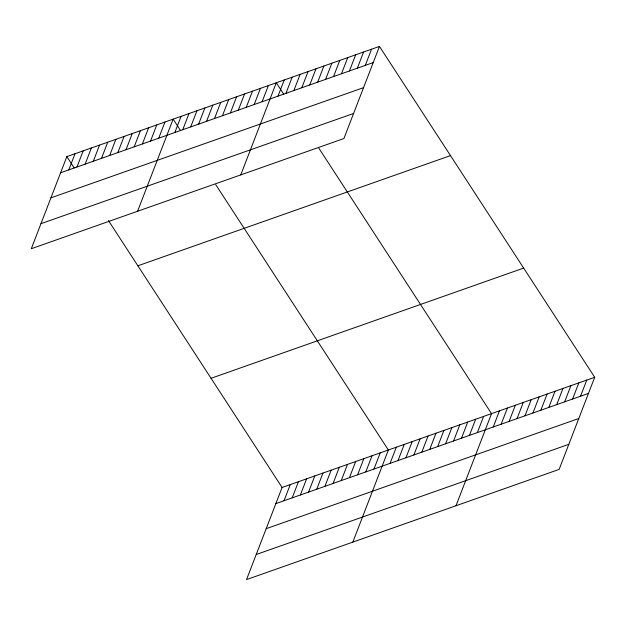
<?xml version="1.0" encoding="UTF-8"?>
<svg xmlns="http://www.w3.org/2000/svg" width="626" height="626" viewBox="0 0 626 626"><rect width="100%" height="100%" fill="white"/><g stroke="black" fill="none" stroke-linecap="round" stroke-linejoin="round"><path stroke-width="0.94" d="M379.458 46.418L66.841 156.617L31.3 248.725L343.917 138.534L379.458 46.418L594.7 377.275L559.159 469.383L246.542 579.582L282.083 487.466L594.7 377.275M68.782 169.896L75.018 153.738M76.959 167.017L83.195 150.858M85.136 164.129L91.373 147.971M93.313 161.25L99.55 145.091M101.49 158.37L107.719 142.212M109.667 155.483L115.896 139.324M117.837 152.603L124.073 136.445M126.014 149.724L132.25 133.565M134.191 146.836L140.427 130.678M142.368 143.957L148.605 127.798M150.545 141.077L156.782 124.918M158.722 138.189L164.959 122.031M137.587 211.259L173.128 119.151L180.499 130.474M174.834 132.516L181.071 116.358M182.769 129.715L189.005 113.556M190.703 126.921L196.94 110.763M198.638 124.12L204.874 107.962M206.572 121.327L212.809 105.168M214.507 118.525L220.743 102.367M222.449 115.732L228.678 99.573M230.384 112.93L236.62 96.772M238.318 110.137L244.555 93.978M246.253 107.336L252.489 91.177M254.187 104.542L260.424 88.383M262.122 101.741L268.358 85.582M240.752 174.897L276.293 82.788L283.664 94.111M277.999 96.146L284.227 79.987M285.933 93.352L292.17 77.194M293.868 90.551L300.104 74.392M301.802 87.757L308.039 71.599M309.737 84.956L315.974 68.797M317.672 82.162L323.908 66.004M325.606 79.361L331.843 63.203M333.548 76.568L339.777 60.409M341.483 73.766L347.712 57.608M349.418 70.973L355.654 54.814M357.352 68.171L363.589 52.013M365.287 65.378L371.523 49.219M284.024 500.745L290.261 484.587M292.201 497.866L298.438 481.707M300.378 494.978L306.615 478.82M308.555 492.099L314.792 475.94M316.733 489.219L322.961 473.06M324.902 486.332L331.138 470.173M333.079 483.452L339.315 467.293M341.256 480.572L347.493 464.414M349.433 477.693L355.67 461.526M357.61 474.805L363.847 458.647M365.787 471.926L372.024 455.767M373.965 469.046L380.201 452.888M352.829 542.108L388.37 450L215.751 184.662M390.076 463.365L396.313 447.207M398.011 460.564L404.247 444.405M405.945 457.77L412.182 441.612M413.88 454.969L420.116 438.81M421.814 452.175L428.051 436.017M429.749 449.374L435.986 433.215M437.691 446.581L443.92 430.422M445.626 443.779L451.862 427.621M453.56 440.986L459.797 424.827M461.495 438.184L467.732 422.026M469.43 435.391L475.666 419.232M477.364 432.589L483.601 416.431M455.994 505.745L491.535 413.637L318.916 148.292M493.241 426.995L499.47 410.836M501.176 424.201L507.404 408.042M509.11 421.4L515.347 405.241M517.045 418.606L523.281 402.448M524.979 415.813L531.216 399.646M532.914 413.011L539.15 396.853M540.848 410.218L547.085 394.059M548.783 407.416L555.019 391.258M556.725 404.623L562.954 388.464M564.66 401.822L570.896 385.663M572.594 399.028L578.831 382.869M580.529 396.227L586.765 380.068M60.605 172.776L373.221 62.577M50.933 197.839L363.55 87.64M40.972 223.662L353.588 113.47M137.869 265.8L450.485 155.6M211.056 378.292L523.672 268.092M275.847 503.625L588.463 393.433M266.175 528.688L578.792 418.497M256.214 554.519L568.831 444.319M66.841 156.617L74.204 167.94M108.408 220.508L282.083 487.466"/></g></svg>
